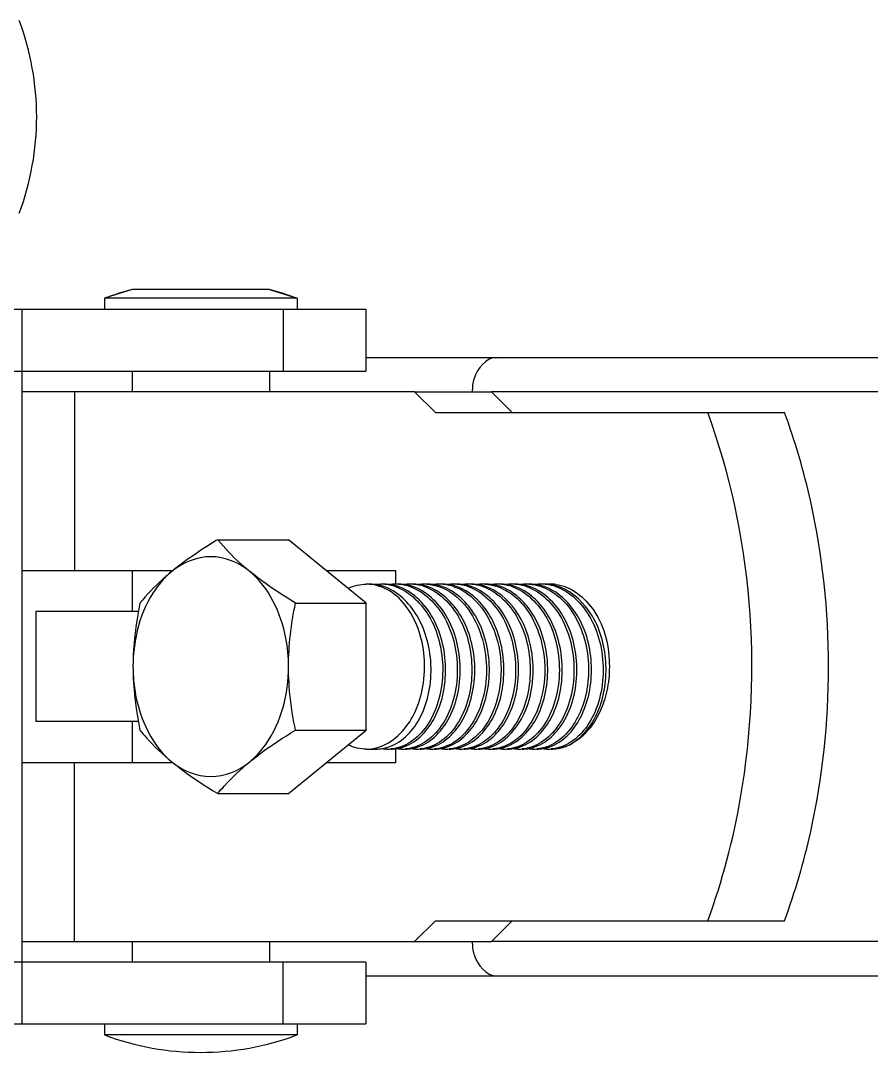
# Model space of a CAD drawing. Extents: x 185245 to 1992634, y -19957 to 755165.
# Drawn here: x 1878699.2 to 1878981, y 577354.7 to 577696.5 of the extents above; entities that cross this region are included whole.
import ezdxf

# ---------------------------------------------------------------- set-up
doc = ezdxf.new("R2010")
doc.units = 0
doc.header["$LTSCALE"] = 1000
doc.header["$MEASUREMENT"] = 0
doc.layers.add('02___PRT_ALL_AXES', color=7, linetype='Continuous')

msp = doc.modelspace()

# ---------------------------------------------------------------- linework, layer by layer
at = {"color": 7, "linetype": 'Continuous'}
for p, q in [((1878727.02, 577604.54), (1878727.02, 577600.9)), ((1878790.77, 577604.54), (1878790.77, 577600.9)), ((1878426.5, 577600.9), (1878813.53, 577600.9)), ((1878699.7, 577364.13), (1878699.7, 577600.9)), ((1878786.21, 577600.9), (1878786.21, 577580.41)), ((1878813.53, 577600.9), (1878813.53, 577580.41)), ((1878813.53, 577584.96), (1880237.75, 577584.96)), ((1878692.87, 577580.41), (1878813.53, 577580.41)), ((1878781.66, 577580.41), (1878781.66, 577573.58)), ((1878829.72, 577573.58), (1878699.7, 577573.58)), ((1878717.03, 577573.58), (1878717.03, 577514.38)), ((1880188.32, 577573.58), (1878855.16, 577573.58)), ((1878813.72, 577503.54), (1878787.96, 577524.57)), ((1878699.7, 577514.38), (1878749.74, 577514.38)), ((1878800.44, 577514.38), (1878823.38, 577514.38)), ((1878814.62, 577509.83), (1878818.48, 577509.83)), ((1878818.29, 577509.37), (1878818.48, 577509.83)), ((1878813.72, 577461.48), (1878813.72, 577503.54)), ((1878738.22, 577500.72), (1878704.25, 577500.72)), ((1878704.25, 577500.72), (1878704.25, 577464.3)), ((1878738.22, 577464.3), (1878704.25, 577464.3)), ((1878787.96, 577440.45), (1878813.72, 577461.48)), ((1878813.72, 577455.19), (1878817.03, 577455.19)), ((1878874.9, 577455.19), (1878874.99, 577455.19)), ((1878749.74, 577450.64), (1878699.7, 577450.64)), ((1878717.03, 577391.45), (1878717.03, 577450.64)), ((1878823.38, 577450.64), (1878800.44, 577450.64)), ((1878699.7, 577391.45), (1878829.72, 577391.45)), ((1878781.66, 577391.45), (1878781.66, 577384.62)), ((1880188.32, 577391.45), (1878855.16, 577391.45)), ((1878813.53, 577384.62), (1878692.87, 577384.62)), ((1878786.21, 577364.13), (1878786.21, 577384.62)), ((1878813.53, 577384.62), (1878813.53, 577364.13)), ((1878813.53, 577380.06), (1880237.75, 577380.06)), ((1878604.08, 577364.13), (1878813.53, 577364.13)), ((1878727.02, 577364.13), (1878727.02, 577360.48)), ((1878790.77, 577364.13), (1878790.77, 577360.48))]:
    msp.add_line(p, q, dxfattribs=at)
for centre, radius, start, end in [((1878814.47, 577494.26), 15.59, 72.5026, 75.791), ((1878818.48, 577495.08), 14.75, 86.2902, 89.9967), ((1878818.47, 577494.87), 14.96, 80.6229, 86.2822), ((1878819.44, 577494.98), 14.85, 82.4782, 89.9829), ((1878818.39, 577494.44), 15.4, 72.4849, 80.5952), ((1878823.32, 577494.98), 14.85, 90.0172, 97.5273), ((1878819.4, 577494.64), 15.2, 75.7668, 82.4699), ((1878819.3, 577494.26), 15.59, 72.5094, 75.7711), ((1878823.31, 577495.08), 14.76, 86.2903, 89.9967), ((1878823.3, 577494.87), 14.96, 80.5827, 86.2821), ((1878824.27, 577494.98), 14.85, 82.4422, 89.9826), ((1878823.22, 577494.44), 15.4, 72.4917, 80.5553), ((1878828.15, 577494.99), 14.84, 90.017, 97.4917), ((1878824.22, 577494.64), 15.2, 75.765, 82.4342), ((1878824.13, 577494.26), 15.59, 72.5045, 75.7692), ((1878828.14, 577495.08), 14.76, 86.29, 89.9967), ((1878828.13, 577494.87), 14.96, 80.5894, 86.2819), ((1878829.1, 577494.98), 14.85, 82.4594, 89.9827), ((1878828.05, 577494.44), 15.4, 72.4867, 80.562), ((1878832.98, 577494.99), 14.85, 90.0171, 97.5089), ((1878829.05, 577494.64), 15.2, 75.7634, 82.4513), ((1878828.96, 577494.26), 15.59, 72.5015, 75.7677), ((1878832.97, 577495.08), 14.75, 86.29, 89.9967), ((1878833.93, 577494.98), 14.85, 82.3978, 89.9823), ((1878837.8, 577494.99), 14.84, 90.017, 97.4489), ((1878833.88, 577494.63), 15.2, 75.7631, 82.3902), ((1878833.79, 577494.26), 15.59, 72.5007, 75.7672), ((1878837.8, 577495.08), 14.75, 86.29, 89.9967), ((1878837.78, 577494.87), 14.96, 80.6057, 86.2819), ((1878838.76, 577494.98), 14.85, 82.4677, 89.9827), ((1878837.71, 577494.44), 15.4, 72.4829, 80.5782), ((1878842.63, 577494.99), 14.85, 90.0171, 97.5169), ((1878838.71, 577494.64), 15.2, 75.7627, 82.4595), ((1878838.62, 577494.26), 15.59, 72.5002, 75.767), ((1878842.63, 577495.08), 14.75, 86.29, 89.9967), ((1878842.61, 577494.87), 14.96, 80.5993, 86.2819), ((1878843.59, 577494.99), 14.85, 82.4765, 89.9828), ((1878842.54, 577494.44), 15.4, 72.4824, 80.5717), ((1878847.46, 577494.98), 14.85, 90.0172, 97.5261), ((1878843.54, 577494.64), 15.2, 75.7642, 82.4682), ((1878843.45, 577494.26), 15.59, 72.5049, 75.7686), ((1878847.46, 577495.08), 14.75, 86.2903, 89.9967), ((1878847.44, 577494.87), 14.96, 80.633, 86.2824), ((1878848.42, 577494.98), 14.85, 82.2882, 89.9823), ((1878847.36, 577494.44), 15.4, 72.4871, 80.6053), ((1878852.29, 577494.99), 14.84, 90.0162, 97.3323), ((1878848.37, 577494.64), 15.2, 75.7459, 82.2807), ((1878848.27, 577494.24), 15.61, 72.4516, 75.7498), ((1878852.29, 577495.07), 14.76, 86.2866, 89.9968), ((1878853.25, 577494.99), 14.85, 82.4835, 89.9829), ((1878857.12, 577494.98), 14.85, 90.0173, 97.5328), ((1878853.2, 577494.64), 15.2, 75.7649, 82.4752), ((1878853.11, 577494.26), 15.59, 72.5058, 75.7693), ((1878857.12, 577495.08), 14.76, 86.2903, 89.9967), ((1878857.1, 577494.87), 14.96, 80.6233, 86.2823), ((1878858.08, 577494.99), 14.85, 82.4872, 89.9829), ((1878857.02, 577494.44), 15.4, 72.488, 80.5957), ((1878861.95, 577494.98), 14.85, 90.0173, 97.5367), ((1878858.03, 577494.64), 15.2, 75.766, 82.4789), ((1878857.94, 577494.26), 15.59, 72.5087, 75.7704), ((1878861.95, 577495.08), 14.76, 86.2904, 89.9967), ((1878861.93, 577494.87), 14.96, 80.6329, 86.2824), ((1878862.91, 577494.99), 14.85, 82.5017, 89.9829), ((1878861.85, 577494.44), 15.4, 72.4909, 80.6051), ((1878866.78, 577494.98), 14.85, 90.0174, 97.5513), ((1878862.86, 577494.63), 15.2, 75.7267, 82.493), ((1878862.77, 577494.26), 15.59, 72.5135, 75.7315), ((1878866.78, 577495.08), 14.75, 86.2906, 89.9967), ((1878867.74, 577494.99), 14.84, 82.7542, 89.9843), ((1878871.61, 577494.98), 14.86, 90.018, 97.7975), ((1878867.69, 577494.64), 15.19, 75.7041, 82.7434), ((1878871.61, 577495.08), 14.75, 86.2908, 89.9967), ((1878871.59, 577494.87), 14.96, 80.6461, 86.2828), ((1878872.57, 577494.98), 14.85, 82.4732, 89.9828), ((1878871.55, 577494.64), 15.19, 77.4718, 80.6494), ((1878876.45, 577494.87), 14.96, 95.9111, 97.5139), ((1878872.55, 577494.8), 15.03, 81.1155, 82.4818), ((1878871.52, 577494.5), 15.34, 75.7156, 77.4737), ((1878872.51, 577494.6), 15.23, 75.7666, 81.1052), ((1878867.6, 577494.26), 15.59, 72.5159, 75.7097), ((1878871.46, 577494.26), 15.59, 72.5159, 75.7097), ((1878831.01, 577481.51), 37.96, 7.612, 8.5483), ((1878817.03, 577467.88), 12.69, 270.0261, 278.8175), ((1878820.9, 577467.88), 12.69, 261.179, 269.9739), ((1878816.97, 577468.25), 13.06, 278.8239, 285.3798), ((1878816.9, 577468.5), 13.32, 285.3664, 286.4089), ((1878820.9, 577467.78), 12.59, 270.0047, 274.3394), ((1878821.86, 577467.88), 12.69, 270.0261, 278.8289), ((1878825.73, 577467.88), 12.69, 261.1908, 269.9741), ((1878821.8, 577468.25), 13.06, 278.8348, 285.3268), ((1878821.73, 577468.5), 13.32, 285.3138, 286.4121), ((1878825.73, 577467.78), 12.59, 270.0047, 274.3399), ((1878826.69, 577467.88), 12.69, 270.0262, 278.8333), ((1878830.56, 577467.88), 12.69, 261.1951, 269.9741), ((1878826.63, 577468.25), 13.06, 278.8392, 285.3288), ((1878826.56, 577468.5), 13.32, 285.3158, 286.4116), ((1878830.56, 577467.78), 12.59, 270.0047, 274.3399), ((1878831.52, 577467.88), 12.69, 270.0245, 278.608), ((1878835.39, 577467.89), 12.7, 260.9764, 269.9733), ((1878831.46, 577468.24), 13.05, 278.6158, 285.3161), ((1878831.39, 577468.5), 13.32, 285.3024, 286.4096), ((1878835.38, 577467.78), 12.59, 270.0047, 274.3399), ((1878836.35, 577467.88), 12.69, 270.0263, 278.8603), ((1878840.22, 577467.88), 12.69, 261.2218, 269.9742), ((1878836.29, 577468.25), 13.06, 278.8659, 285.3078), ((1878836.22, 577468.5), 13.32, 285.295, 286.4082), ((1878840.21, 577467.78), 12.59, 270.0047, 274.3399), ((1878841.18, 577467.88), 12.69, 270.0259, 278.8159), ((1878845.05, 577467.88), 12.69, 261.178, 269.9739), ((1878841.12, 577468.25), 13.06, 278.8222, 285.3467), ((1878841.05, 577468.5), 13.32, 285.3335, 286.4046), ((1878845.04, 577467.78), 12.59, 270.0047, 274.3395), ((1878846, 577467.88), 12.69, 270.0261, 278.8295), ((1878849.88, 577467.88), 12.69, 261.1911, 269.9741), ((1878845.95, 577468.25), 13.06, 278.8357, 285.3558), ((1878845.88, 577468.5), 13.32, 285.3426, 286.4105), ((1878849.87, 577467.78), 12.59, 270.0047, 274.3396), ((1878850.83, 577467.89), 12.7, 270.0272, 279.08), ((1878854.71, 577467.88), 12.69, 261.4494, 269.976), ((1878850.77, 577468.29), 13.11, 279.0944, 286.4713), ((1878854.7, 577467.79), 12.6, 270.0046, 274.3456), ((1878855.66, 577467.88), 12.69, 270.0258, 278.7798), ((1878859.54, 577467.88), 12.69, 261.1413, 269.9737), ((1878855.61, 577468.25), 13.06, 278.7871, 285.4463), ((1878855.54, 577468.5), 13.32, 285.4324, 286.4009), ((1878859.53, 577467.78), 12.59, 270.0047, 274.3389), ((1878860.49, 577467.88), 12.69, 270.0259, 278.7993), ((1878864.37, 577467.88), 12.69, 261.161, 269.9738), ((1878860.44, 577468.25), 13.06, 278.806, 285.3938), ((1878860.37, 577468.5), 13.32, 285.3803, 286.4044), ((1878864.36, 577467.78), 12.59, 270.0047, 274.3393), ((1878865.32, 577467.88), 12.69, 270.0243, 278.5745), ((1878869.2, 577467.89), 12.7, 260.9429, 269.9728), ((1878865.27, 577468.24), 13.06, 278.5831, 285.3704), ((1878865.2, 577468.5), 13.32, 285.3562, 286.4067), ((1878869.19, 577467.78), 12.59, 270.0047, 274.3394), ((1878870.15, 577467.88), 12.69, 270.026, 278.8097), ((1878874.03, 577467.88), 12.69, 261.1717, 269.9739), ((1878870.09, 577468.25), 13.06, 278.8161, 285.3587), ((1878870.03, 577468.5), 13.32, 285.3455, 286.4078), ((1878869.95, 577468.75), 13.58, 286.4159, 289.7663), ((1878874.02, 577467.78), 12.58, 270.0037, 273.924), ((1878874.02, 577467.84), 12.65, 273.9214, 274.3364), ((1878874.98, 577467.88), 12.69, 270.0261, 278.8211), ((1878874.91, 577468.31), 13.13, 278.8421, 287.0205), ((1878874.63, 577469.19), 14.05, 287.0683, 295.8489), ((1878874.15, 577470.2), 15.17, 295.8209, 301.125)]:
    msp.add_arc(centre, radius, start, end, dxfattribs=at)
for points, knots in [([(1878856.86, 577584.96), (1878853.45, 577584.96), (1878849.27, 577579.78), (1878848.81, 577575.04), (1878848.81, 577573.58)], [0, 0, 0, 0, 0.699639, 1, 1, 1, 1]), ([(1878833.92, 577509.8), (1878836.51, 577509.63), (1878841.93, 577507.74), (1878848.19, 577501.39), (1878852.32, 577492.64), (1878853.94, 577482.6), (1878852.93, 577472.56), (1878849.43, 577463.8), (1878843.82, 577457.39), (1878838.74, 577455.41), (1878836.34, 577455.23)], [0, 0, 0, 0, 0.108831, 0.229813, 0.365006, 0.508762, 0.651468, 0.78342, 0.898809, 1, 1, 1, 1]), ([(1878853.24, 577509.8), (1878855.54, 577509.65), (1878860.31, 577508.15), (1878866.16, 577503.03), (1878870.42, 577495.77), (1878871.96, 577490.12), (1878872.4, 577487.15)], [0, 0, 0, 0, 0.21682, 0.453957, 0.717085, 1, 1, 1, 1]), ([(1878867.73, 577509.8), (1878870.12, 577509.65), (1878875.09, 577508.03), (1878881.07, 577502.55), (1878885.31, 577494.83), (1878887.47, 577485.75), (1878887.35, 577476.3), (1878884.56, 577465.43), (1878879.02, 577458.29), (1878874.41, 577456.29)], [0, 0, 0, 0, 0.107138, 0.2249, 0.355902, 0.496372, 0.638756, 0.77452, 1, 1, 1, 1]), ([(1878881.99, 577457.22), (1878886.06, 577459.67), (1878892.41, 577468.99), (1878894.05, 577485.26), (1878889.33, 577500.95), (1878880.76, 577508.23), (1878876.26, 577509.37)], [0, 0, 0, 0, 0.230383, 0.504916, 0.774454, 1, 1, 1, 1]), ([(1878820.67, 577455.72), (1878825.16, 577457.04), (1878831.08, 577463.15), (1878834.59, 577473.11), (1878835.53, 577482.13), (1878834.26, 577491.19), (1878830.24, 577501.44), (1878823.93, 577507.62), (1878819.16, 577509.12)], [0, 0, 0, 0, 0.217197, 0.349115, 0.490066, 0.632359, 0.768233, 1, 1, 1, 1]), ([(1878823.02, 577509.12), (1878828.07, 577507.54), (1878834.65, 577500.76), (1878838.51, 577489.77), (1878839.41, 577480.16), (1878837.93, 577470.86), (1878834.3, 577462.89), (1878828.85, 577457.15), (1878824.11, 577455.4), (1878821.85, 577455.23)], [0, 0, 0, 0, 0.234601, 0.372817, 0.516613, 0.65714, 0.786235, 0.899567, 1, 1, 1, 1]), ([(1878825.5, 577455.72), (1878829.99, 577457.04), (1878835.91, 577463.15), (1878839.42, 577473.11), (1878840.36, 577482.13), (1878839.09, 577491.19), (1878835.07, 577501.44), (1878828.76, 577507.62), (1878823.99, 577509.13)], [0, 0, 0, 0, 0.2172, 0.349118, 0.490069, 0.632361, 0.76823, 1, 1, 1, 1]), ([(1878827.85, 577509.13), (1878832.89, 577507.54), (1878839.48, 577500.76), (1878843.33, 577489.77), (1878844.24, 577480.16), (1878842.76, 577470.86), (1878839.13, 577462.89), (1878833.68, 577457.15), (1878828.94, 577455.4), (1878826.68, 577455.23)], [0, 0, 0, 0, 0.234605, 0.372817, 0.516611, 0.657139, 0.786234, 0.899567, 1, 1, 1, 1]), ([(1878830.33, 577455.72), (1878834.82, 577457.04), (1878840.74, 577463.15), (1878844.25, 577473.11), (1878845.19, 577482.13), (1878843.92, 577491.19), (1878839.9, 577501.44), (1878833.59, 577507.62), (1878828.82, 577509.12)], [0, 0, 0, 0, 0.217201, 0.349117, 0.490069, 0.63236, 0.768228, 1, 1, 1, 1]), ([(1878832.68, 577509.12), (1878837.72, 577507.54), (1878844.31, 577500.76), (1878848.16, 577489.77), (1878849.07, 577480.16), (1878847.59, 577470.86), (1878843.96, 577462.89), (1878838.51, 577457.15), (1878833.77, 577455.4), (1878831.51, 577455.23)], [0, 0, 0, 0, 0.234607, 0.372817, 0.516612, 0.657139, 0.786233, 0.899567, 1, 1, 1, 1]), ([(1878835.16, 577455.72), (1878839.65, 577457.04), (1878845.57, 577463.15), (1878849.08, 577473.11), (1878850.02, 577482.13), (1878848.75, 577491.19), (1878844.73, 577501.43), (1878838.42, 577507.62), (1878833.65, 577509.12)], [0, 0, 0, 0, 0.217202, 0.349116, 0.49007, 0.632359, 0.768228, 1, 1, 1, 1]), ([(1878839.98, 577455.72), (1878844.48, 577457.04), (1878850.4, 577463.15), (1878853.91, 577473.11), (1878854.84, 577482.13), (1878853.58, 577491.19), (1878849.56, 577501.43), (1878843.25, 577507.62), (1878838.48, 577509.12)], [0, 0, 0, 0, 0.217202, 0.349116, 0.49007, 0.632359, 0.768228, 1, 1, 1, 1]), ([(1878842.34, 577509.12), (1878843.34, 577508.81), (1878847.44, 577507.06), (1878850.75, 577503.77), (1878852.67, 577500.98)], [0, 0, 0, 0, 0.2353, 1, 1, 1, 1]), ([(1878844.81, 577455.72), (1878849.31, 577457.04), (1878855.23, 577463.15), (1878858.74, 577473.11), (1878859.67, 577482.13), (1878858.41, 577491.19), (1878854.39, 577501.43), (1878848.08, 577507.62), (1878843.31, 577509.12)], [0, 0, 0, 0, 0.217202, 0.349116, 0.490071, 0.632358, 0.76823, 1, 1, 1, 1]), ([(1878847.17, 577509.12), (1878852.21, 577507.53), (1878858.8, 577500.76), (1878862.65, 577489.77), (1878863.56, 577480.16), (1878862.08, 577470.86), (1878858.45, 577462.89), (1878853, 577457.15), (1878848.25, 577455.4), (1878846, 577455.23)], [0, 0, 0, 0, 0.234603, 0.372813, 0.516604, 0.657136, 0.786228, 0.899564, 1, 1, 1, 1]), ([(1878849.64, 577455.72), (1878854.14, 577457.04), (1878860.06, 577463.15), (1878863.57, 577473.11), (1878864.5, 577482.13), (1878863.24, 577491.19), (1878859.22, 577501.44), (1878852.9, 577507.62), (1878848.13, 577509.12)], [0, 0, 0, 0, 0.217198, 0.349118, 0.490075, 0.632362, 0.768234, 1, 1, 1, 1]), ([(1878852, 577509.12), (1878857.04, 577507.54), (1878863.63, 577500.76), (1878867.48, 577489.77), (1878868.39, 577480.16), (1878866.91, 577470.86), (1878863.28, 577462.89), (1878857.83, 577457.15), (1878853.08, 577455.4), (1878850.83, 577455.23)], [0, 0, 0, 0, 0.2346, 0.372814, 0.516605, 0.65714, 0.786235, 0.899567, 1, 1, 1, 1]), ([(1878868.54, 577487.15), (1878867.79, 577492.13), (1878864.68, 577501.25), (1878857.05, 577507.83), (1878852.98, 577509.12)], [0, 0, 0, 0, 0.541307, 1, 1, 1, 1]), ([(1878859.3, 577455.72), (1878863.8, 577457.04), (1878869.72, 577463.15), (1878873.23, 577473.11), (1878874.16, 577482.13), (1878872.9, 577491.19), (1878868.88, 577501.44), (1878862.56, 577507.62), (1878857.79, 577509.12)], [0, 0, 0, 0, 0.217202, 0.349115, 0.490066, 0.632356, 0.768233, 1, 1, 1, 1]), ([(1878861.66, 577509.12), (1878866.7, 577507.54), (1878873.29, 577500.76), (1878877.14, 577489.77), (1878878.04, 577480.16), (1878876.57, 577470.86), (1878872.94, 577462.89), (1878867.49, 577457.15), (1878862.74, 577455.4), (1878860.48, 577455.23)], [0, 0, 0, 0, 0.234599, 0.372814, 0.516606, 0.657131, 0.786224, 0.899562, 1, 1, 1, 1]), ([(1878864.13, 577455.72), (1878868.63, 577457.04), (1878874.55, 577463.15), (1878878.06, 577473.11), (1878878.99, 577482.13), (1878877.73, 577491.19), (1878873.71, 577501.44), (1878867.39, 577507.62), (1878862.62, 577509.13)], [0, 0, 0, 0, 0.217199, 0.349112, 0.490063, 0.632356, 0.768233, 1, 1, 1, 1]), ([(1878866.49, 577509.13), (1878871.53, 577507.54), (1878878.12, 577500.76), (1878881.97, 577489.77), (1878882.87, 577480.16), (1878881.4, 577470.86), (1878877.77, 577462.89), (1878872.32, 577457.15), (1878867.57, 577455.4), (1878865.31, 577455.23)], [0, 0, 0, 0, 0.234599, 0.372817, 0.516611, 0.657137, 0.78623, 0.899563, 1, 1, 1, 1]), ([(1878868.96, 577455.72), (1878873.46, 577457.04), (1878879.38, 577463.15), (1878882.89, 577473.11), (1878883.82, 577482.13), (1878882.56, 577491.19), (1878878.54, 577501.44), (1878872.22, 577507.62), (1878867.45, 577509.13)], [0, 0, 0, 0, 0.217199, 0.349123, 0.490079, 0.632367, 0.768233, 1, 1, 1, 1]), ([(1878874.55, 577455.97), (1878876.65, 577456.72), (1878880.75, 577459.46), (1878885.16, 577465.78), (1878887.88, 577473.8), (1878888.82, 577485.52), (1878885.5, 577499.39), (1878876.97, 577507.65), (1878872.28, 577509.13)], [0, 0, 0, 0, 0.104453, 0.22305, 0.355273, 0.495818, 0.769765, 1, 1, 1, 1]), ([(1878876.14, 577509.13), (1878881.19, 577507.54), (1878887.77, 577500.76), (1878891.63, 577489.77), (1878892.53, 577480.16), (1878891.06, 577470.86), (1878887.43, 577462.89), (1878881.98, 577457.15), (1878877.23, 577455.4), (1878874.97, 577455.23)], [0, 0, 0, 0, 0.234601, 0.372807, 0.516599, 0.657132, 0.786232, 0.899564, 1, 1, 1, 1]), ([(1878852.67, 577500.98), (1878855.43, 577496.96), (1878858.9, 577487.23), (1878858.23, 577472.54), (1878852.58, 577460.07), (1878844.81, 577455.5), (1878841.17, 577455.23)], [0, 0, 0, 0, 0.269627, 0.549412, 0.797997, 1, 1, 1, 1]), ([(1878854.48, 577455.72), (1878859.57, 577457.23), (1878866.01, 577464.73), (1878869.05, 577476.3), (1878869.08, 577483.13), (1878868.63, 577486.53)], [0, 0, 0, 0, 0.441714, 0.713654, 1, 1, 1, 1]), ([(1878872.4, 577487.15), (1878872.97, 577483.37), (1878872.98, 577475.84), (1878869.86, 577465.61), (1878864.03, 577457.89), (1878858.34, 577455.43), (1878855.66, 577455.23)], [0, 0, 0, 0, 0.28864, 0.560122, 0.796575, 1, 1, 1, 1]), ([(1878848.81, 577391.45), (1878848.81, 577389.98), (1878849.27, 577385.24), (1878853.45, 577380.06), (1878856.86, 577380.06)], [0, 0, 0, 0, 0.300361, 1, 1, 1, 1])]:
    msp.add_open_spline(points, degree=3, knots=knots, dxfattribs=at)
for points in [[(1878818.3, 577509.37), (1878817.1, 577509.67), (1878815.85, 577509.83), (1878814.62, 577509.83)], [(1878874.41, 577456.29), (1878873.06, 577455.71), (1878871.6, 577455.34), (1878870.14, 577455.23)]]:
    msp.add_open_spline(points, degree=3, dxfattribs=at)
at = {"layer": '02___PRT_ALL_AXES', "color": 7, "linetype": 'Continuous'}
for p, q in [((1878736.13, 577607.41), (1878727.02, 577604.54)), ((1878781.66, 577607.41), (1878736.13, 577607.41)), ((1878781.66, 577607.41), (1878790.77, 577604.54)), ((1878790.77, 577604.54), (1878727.02, 577604.54)), ((1878727.02, 577604.54), (1878727.02, 577600.9)), ((1878790.77, 577604.54), (1878790.77, 577600.9)), ((1878736.13, 577580.41), (1878736.13, 577573.58)), ((1878781.66, 577580.41), (1878781.66, 577573.58)), ((1878836.62, 577566.75), (1878829.72, 577573.58)), ((1878829.72, 577573.58), (1878855.16, 577573.58)), ((1878862.06, 577566.75), (1878855.16, 577573.58)), ((1878836.62, 577566.75), (1878952.21, 577566.75)), ((1878764.51, 577524.57), (1878787.96, 577524.57)), ((1878736.13, 577514.38), (1878736.13, 577500.72)), ((1878823.38, 577514.38), (1878823.38, 577509.83)), ((1878814.62, 577509.83), (1878818.48, 577509.83)), ((1878790.26, 577503.54), (1878813.72, 577503.54)), ((1878736.13, 577464.3), (1878736.13, 577450.64)), ((1878790.26, 577461.48), (1878813.72, 577461.48)), ((1878813.72, 577455.19), (1878817.03, 577455.19)), ((1878823.38, 577455.4), (1878823.38, 577450.64)), ((1878874.9, 577455.19), (1878874.99, 577455.19)), ((1878764.51, 577440.45), (1878787.96, 577440.45)), ((1878829.72, 577391.45), (1878836.62, 577398.27)), ((1878836.62, 577398.27), (1878952.21, 577398.27)), ((1878855.16, 577391.45), (1878862.06, 577398.27)), ((1878736.13, 577391.45), (1878736.13, 577384.62)), ((1878781.66, 577391.45), (1878781.66, 577384.62)), ((1878829.72, 577391.45), (1878855.16, 577391.45)), ((1878727.02, 577364.13), (1878727.02, 577360.48)), ((1878790.77, 577364.13), (1878790.77, 577360.48)), ((1878790.77, 577360.48), (1878727.02, 577360.48))]:
    msp.add_line(p, q, dxfattribs=at)
for centre, radius, start, end in [((1878613.48, 577664.64), 91.07, 339.5127, 20.4873), ((1878758.89, 577519.23), 91.07, 104.4775, 110.4873), ((1878758.89, 577519.23), 91.07, 69.5127, 75.5225), ((1878736.66, 577487.54), 229.64, 12.4612, 20.1778), ((1878813.72, 577496.19), 13.64, 86.2826, 89.9965), ((1878874.9, 577496.18), 13.65, 90.0029, 94.3168), ((1878874.89, 577496.2), 13.63, 87.1352, 89.9988), ((1878874.89, 577496.1), 13.73, 83.6565, 87.1338), ((1878813.7, 577469.1), 13.91, 270.0785, 283.6173), ((1878813.61, 577469.5), 14.32, 283.5882, 285.7069), ((1878874.58, 577470.15), 15, 286.1436, 294.3465), ((1878874.15, 577471.14), 16.08, 294.321, 299.3067), ((1878736.66, 577477.48), 229.64, 339.8222, 347.5388), ((1878758.89, 577445.79), 91.07, 249.5127, 290.4873)]:
    msp.add_arc(centre, radius, start, end, dxfattribs=at)
for points, knots in [([(1878926.77, 577398.27), (1878931.65, 577411.5), (1878946.14, 577466.53), (1878941.55, 577526.7), (1878926.77, 577566.75)], [0, 0, 0, 0, 0.248287, 1, 1, 1, 1]), ([(1878764.51, 577524.57), (1878763.13, 577523.73), (1878757.91, 577520.46), (1878752.84, 577516.93), (1878749.33, 577514.06)], [0, 0, 0, 0, 0.26296, 1, 1, 1, 1]), ([(1878775.09, 577514.06), (1878774.03, 577514.92), (1878770.25, 577518.16), (1878766.79, 577521.77), (1878764.51, 577524.57)], [0, 0, 0, 0, 0.2742, 1, 1, 1, 1]), ([(1878749.33, 577514.06), (1878747.3, 577512.4), (1878739.47, 577503.69), (1878736.45, 577491.46), (1878736.45, 577482.51)], [0, 0, 0, 0, 0.226783, 1, 1, 1, 1]), ([(1878749.33, 577514.06), (1878748.27, 577513.19), (1878744.49, 577509.96), (1878741.03, 577506.34), (1878738.75, 577503.54)], [0, 0, 0, 0, 0.2742, 1, 1, 1, 1]), ([(1878787.96, 577482.51), (1878787.96, 577485.67), (1878786.96, 577497.11), (1878781.58, 577508.75), (1878775.09, 577514.06)], [0, 0, 0, 0, 0.273399, 1, 1, 1, 1]), ([(1878790.26, 577503.54), (1878788.88, 577504.39), (1878783.67, 577507.66), (1878778.6, 577511.19), (1878775.09, 577514.06)], [0, 0, 0, 0, 0.26296, 1, 1, 1, 1]), ([(1878817.49, 577455.72), (1878822.47, 577457.12), (1878829.01, 577463.89), (1878832.66, 577474.83), (1878833.4, 577484.55), (1878831.7, 577493.99), (1878827.77, 577502.1), (1878821.96, 577507.92), (1878816.98, 577509.65), (1878814.6, 577509.8)], [0, 0, 0, 0, 0.226573, 0.36295, 0.506452, 0.648024, 0.779263, 0.895686, 1, 1, 1, 1]), ([(1878876.41, 577509.75), (1878881.5, 577509.18), (1878891.78, 577500.81), (1878894.21, 577488.93), (1878894.21, 577482.51)], [0, 0, 0, 0, 0.443965, 1, 1, 1, 1]), ([(1878736.45, 577482.51), (1878736.45, 577479.36), (1878737.46, 577467.91), (1878742.83, 577456.27), (1878749.33, 577450.96)], [0, 0, 0, 0, 0.273399, 1, 1, 1, 1]), ([(1878775.09, 577450.96), (1878777.12, 577452.62), (1878784.94, 577461.33), (1878787.96, 577473.56), (1878787.96, 577482.51)], [0, 0, 0, 0, 0.226783, 1, 1, 1, 1]), ([(1878894.21, 577482.51), (1878894.21, 577479.82), (1878893.3, 577470.35), (1878888.05, 577460.5), (1878882.02, 577457.12)], [0, 0, 0, 0, 0.28022, 1, 1, 1, 1]), ([(1878738.75, 577461.48), (1878739.47, 577460.6), (1878742.7, 577456.82), (1878746.35, 577453.4), (1878749.33, 577450.96)], [0, 0, 0, 0, 0.227749, 1, 1, 1, 1]), ([(1878775.09, 577450.96), (1878776.21, 577451.88), (1878781.07, 577455.66), (1878786.25, 577459.02), (1878790.26, 577461.48)], [0, 0, 0, 0, 0.234887, 1, 1, 1, 1]), ([(1878749.33, 577450.96), (1878750.45, 577450.05), (1878755.32, 577446.27), (1878760.49, 577442.91), (1878764.51, 577440.45)], [0, 0, 0, 0, 0.234887, 1, 1, 1, 1]), ([(1878764.51, 577440.45), (1878765.22, 577441.33), (1878768.46, 577445.11), (1878772.11, 577448.53), (1878775.09, 577450.96)], [0, 0, 0, 0, 0.227749, 1, 1, 1, 1])]:
    msp.add_open_spline(points, degree=3, knots=knots, dxfattribs=at)
for points in [[(1878960.89, 577427.93), (1878968.78, 577463.45), (1878968.78, 577501.57), (1878960.89, 577537.09)], [(1878775.09, 577514.06), (1878771.53, 577516.96), (1878762.21, 577520.91), (1878752.88, 577516.96), (1878749.33, 577514.06)], [(1878807.77, 577508.5), (1878809.62, 577509.35), (1878811.69, 577509.83), (1878813.72, 577509.83)], [(1878738.75, 577503.54), (1878737.34, 577496.63), (1878736.45, 577489.56), (1878736.45, 577482.51)], [(1878787.96, 577482.51), (1878787.96, 577489.56), (1878788.85, 577496.63), (1878790.26, 577503.54)], [(1878736.45, 577482.51), (1878736.45, 577475.46), (1878737.34, 577468.39), (1878738.75, 577461.48)], [(1878790.26, 577461.48), (1878788.85, 577468.39), (1878787.96, 577475.46), (1878787.96, 577482.51)], [(1878813.72, 577455.19), (1878811.69, 577455.19), (1878809.62, 577455.67), (1878807.77, 577456.52)], [(1878878.76, 577455.74), (1878877.51, 577455.38), (1878876.2, 577455.19), (1878874.9, 577455.19)], [(1878749.33, 577450.96), (1878752.88, 577448.06), (1878762.21, 577444.11), (1878771.53, 577448.06), (1878775.09, 577450.96)]]:
    msp.add_open_spline(points, degree=3, dxfattribs=at)

doc.saveas('drawing.dxf')
